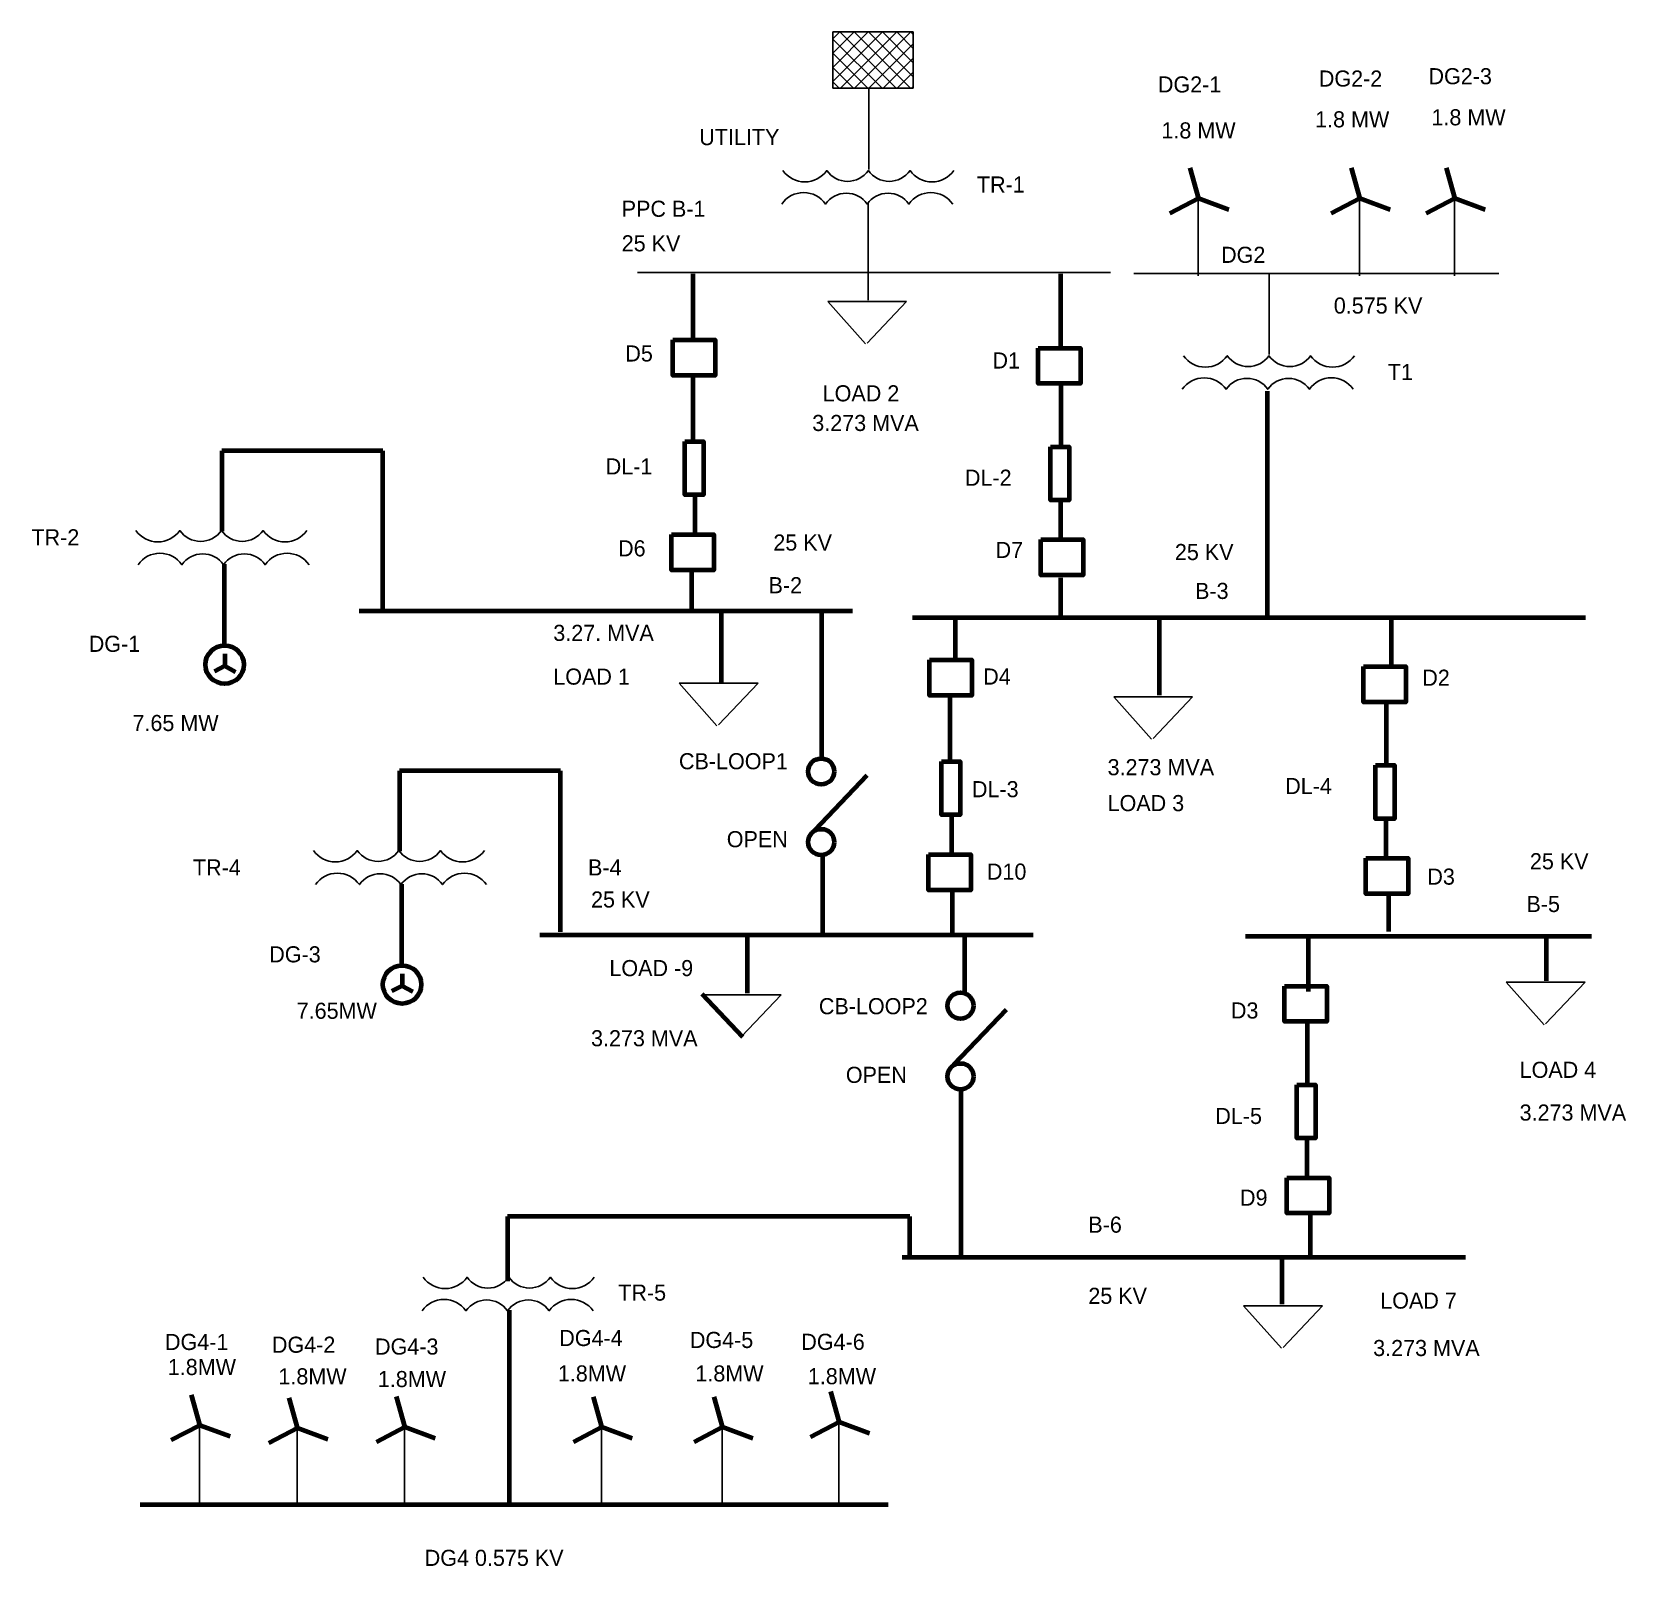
# Model space of a CAD drawing. Header units: inches. Extents: x 19.1 to 38.9, y 17.7 to 36.8.
import ezdxf

# ---------------------------------------------------------------- set-up
doc = ezdxf.new("R2010")
doc.units = ezdxf.units.IN
doc.header["$MEASUREMENT"] = 0

msp = doc.modelspace()

# ---------------------------------------------------------------- hatches: boundary and pattern name
h = msp.add_hatch()
h.set_pattern_fill('ANSI37', color=256, style=0)
h.paths.add_polyline_path([(30.081, 36.069), (30.081, 36.769), (29.081, 36.769), (29.081, 36.069)])

# ---------------------------------------------------------------- linework, layer by layer
for p, q in [((29.081, 36.769), (30.081, 36.769)), ((29.081, 36.069), (29.081, 36.769)), ((30.081, 36.769), (30.081, 36.069)), ((30.081, 36.069), (29.081, 36.069)), ((29.527, 36.062), (29.527, 35.062)), ((33.62, 34.705), (33.62, 33.738)), ((35.624, 34.705), (35.624, 33.738)), ((36.804, 34.705), (36.804, 33.738)), ((29.52, 34.639), (29.52, 33.639)), ((26.656, 33.78), (32.531, 33.78)), ((32.821, 33.767), (37.352, 33.767)), ((35.056, 33.769), (34.056, 33.769)), ((34.503, 33.762), (34.503, 32.762)), ((29.52, 33.639), (29.52, 33.439)), ((29.018, 33.42), (29.998, 33.42)), ((29.018, 33.42), (29.489, 32.894)), ((29.998, 33.42), (29.508, 32.903)), ((27.172, 28.68), (28.152, 28.68)), ((27.172, 28.68), (27.642, 28.153)), ((28.152, 28.68), (27.661, 28.163)), ((32.57, 28.512), (33.55, 28.512)), ((32.57, 28.512), (33.04, 27.986)), ((33.55, 28.512), (33.059, 27.995)), ((37.445, 24.967), (38.425, 24.967)), ((37.445, 24.967), (37.915, 24.44)), ((38.425, 24.967), (37.934, 24.45)), ((27.458, 24.811), (28.438, 24.811)), ((28.438, 24.811), (27.947, 24.294)), ((34.184, 20.947), (35.164, 20.947)), ((34.184, 20.947), (34.655, 20.421)), ((35.164, 20.947), (34.674, 20.43)), ((21.215, 19.47), (21.215, 18.502)), ((22.428, 19.434), (22.428, 18.467)), ((23.763, 19.446), (23.763, 18.479)), ((26.21, 19.446), (26.21, 18.479)), ((27.708, 19.446), (27.708, 18.479)), ((29.156, 19.509), (29.156, 18.496))]:
    msp.add_line(p, q)
at = {"lineweight": 80}
for p, q in [((33.627, 34.695), (33.518, 35.08)), ((35.631, 34.695), (35.522, 35.08)), ((36.811, 34.695), (36.702, 35.08)), ((33.624, 34.699), (33.269, 34.515)), ((33.624, 34.703), (33.999, 34.565)), ((35.628, 34.699), (35.273, 34.515)), ((35.628, 34.703), (36.003, 34.565)), ((36.808, 34.699), (36.453, 34.515)), ((36.808, 34.703), (37.183, 34.565)), ((27.344, 33.764), (27.344, 33.364)), ((31.91, 33.764), (31.91, 32.864)), ((27.344, 33.364), (27.344, 32.964)), ((27.344, 32.482), (27.344, 31.682)), ((31.915, 32.419), (31.915, 31.619)), ((34.476, 32.306), (34.476, 29.502)), ((23.493, 31.567), (21.493, 31.567)), ((21.493, 31.567), (21.493, 30.567)), ((23.493, 29.567), (23.493, 31.567)), ((27.367, 31.015), (27.367, 30.515)), ((31.911, 30.953), (31.911, 30.453)), ((21.52, 30.16), (21.52, 29.152)), ((27.326, 30.084), (27.326, 29.584)), ((31.911, 29.991), (31.911, 29.491)), ((23.197, 29.579), (29.325, 29.579)), ((27.694, 29.568), (27.694, 28.684)), ((28.942, 29.593), (28.942, 27.766)), ((33.135, 29.51), (33.135, 28.531)), ((30.072, 29.496), (38.432, 29.496)), ((30.6, 29.47), (30.6, 28.945)), ((36.018, 29.479), (36.018, 28.896)), ((21.532, 28.897), (21.532, 29.047)), ((21.533, 28.895), (21.399, 28.828)), ((21.531, 28.895), (21.662, 28.824)), ((30.534, 28.508), (30.534, 27.708)), ((35.954, 28.463), (35.954, 27.663)), ((25.697, 27.594), (23.697, 27.594)), ((23.697, 27.594), (23.697, 26.594)), ((25.697, 25.594), (25.697, 27.594)), ((28.856, 26.854), (29.507, 27.537)), ((30.557, 27.042), (30.557, 26.542)), ((35.951, 26.997), (35.951, 26.497)), ((28.955, 26.559), (28.955, 25.559)), ((23.724, 26.187), (23.724, 25.179)), ((30.564, 26.103), (30.564, 25.56)), ((35.982, 26.056), (35.982, 25.598)), ((25.442, 25.558), (31.57, 25.558)), ((28.016, 25.55), (28.016, 24.83)), ((30.717, 25.557), (30.717, 24.85)), ((34.987, 25.549), (34.987, 24.852)), ((37.943, 25.546), (37.943, 24.985)), ((34.206, 25.541), (38.503, 25.541)), ((23.736, 24.923), (23.736, 25.073)), ((23.737, 24.922), (23.603, 24.855)), ((23.734, 24.922), (23.866, 24.851)), ((27.455, 24.824), (27.96, 24.29)), ((30.586, 23.945), (31.237, 24.627)), ((34.974, 24.496), (34.974, 23.696)), ((30.673, 23.638), (30.673, 21.553)), ((34.971, 23.029), (34.971, 22.529)), ((30.039, 22.056), (25.039, 22.056)), ((25.039, 22.056), (25.039, 21.256)), ((30.039, 21.556), (30.039, 22.056)), ((35.01, 22.105), (35.01, 21.537)), ((29.941, 21.554), (36.939, 21.554)), ((34.659, 21.57), (34.659, 20.969)), ((25.062, 20.894), (25.062, 18.484)), ((21.222, 19.459), (21.114, 19.844)), ((22.435, 19.423), (22.327, 19.808)), ((23.77, 19.436), (23.662, 19.821)), ((26.217, 19.435), (26.108, 19.82)), ((27.715, 19.435), (27.607, 19.82)), ((29.163, 19.498), (29.055, 19.883)), ((21.22, 19.463), (20.864, 19.279)), ((21.22, 19.468), (21.595, 19.33)), ((22.432, 19.428), (22.077, 19.243)), ((22.432, 19.432), (22.808, 19.294)), ((23.767, 19.44), (23.412, 19.256)), ((23.767, 19.444), (24.143, 19.306)), ((26.214, 19.44), (25.859, 19.255)), ((26.214, 19.444), (26.589, 19.306)), ((27.712, 19.44), (27.357, 19.255)), ((27.712, 19.444), (28.088, 19.306)), ((29.16, 19.502), (28.805, 19.318)), ((29.16, 19.507), (29.536, 19.369)), ((20.478, 18.481), (29.767, 18.481))]:
    msp.add_line(p, q, dxfattribs=at)
for points in [[(28.461, 35.048, 0.520567), (29.006, 35.048, 0.520567), (29.523, 35.048, 0.520567), (30.04, 35.048, 0.520567), (30.585, 35.048)], [(28.446, 34.632, -0.520567), (28.991, 34.632, -0.520567), (29.508, 34.632, -0.520567), (30.026, 34.632, -0.520567), (30.57, 34.632)], [(33.437, 32.748, 0.520567), (33.981, 32.748, 0.520567), (34.499, 32.748, 0.520567), (35.016, 32.748, 0.520567), (35.561, 32.748)], [(33.422, 32.332, -0.520567), (33.966, 32.332, -0.520567), (34.484, 32.332, -0.520567), (35.001, 32.332, -0.520567), (35.546, 32.332)], [(20.425, 30.577, 0.520567), (20.97, 30.577, 0.520567), (21.487, 30.577, 0.520567), (22.004, 30.577, 0.520567), (22.549, 30.577)], [(20.451, 30.153, -0.520567), (20.996, 30.153, -0.520567), (21.513, 30.153, -0.520567), (22.03, 30.153, -0.520567), (22.575, 30.153)], [(22.629, 26.603, 0.520567), (23.174, 26.603, 0.520567), (23.691, 26.603, 0.520567), (24.208, 26.603, 0.520567), (24.753, 26.603)], [(22.655, 26.18, -0.520567), (23.2, 26.18, -0.520567), (23.717, 26.18, -0.520567), (24.234, 26.18, -0.520567), (24.779, 26.18)], [(23.994, 21.304, 0.520567), (24.538, 21.304, 0.520567), (25.056, 21.304, 0.520567), (25.573, 21.304, 0.520567), (26.118, 21.304)], [(23.979, 20.887, -0.520567), (24.524, 20.887, -0.520567), (25.041, 20.887, -0.520567), (25.558, 20.887, -0.520567), (26.103, 20.887)]]:
    msp.add_lwpolyline(points, format="xyb")
at = {"color": 1, "lineweight": 80}
for points in [[(27.092, 32.944), (27.618, 32.944), (27.618, 32.503), (27.092, 32.503)], [(31.631, 32.843), (32.157, 32.843), (32.157, 32.402), (31.631, 32.402)], [(27.077, 30.526), (27.603, 30.526), (27.603, 30.084), (27.077, 30.084)], [(31.663, 30.464), (32.189, 30.464), (32.189, 30.022), (31.663, 30.022)], [(30.282, 28.971), (30.808, 28.971), (30.808, 28.529), (30.282, 28.529)], [(35.671, 28.887), (36.197, 28.887), (36.197, 28.446), (35.671, 28.446)], [(30.268, 26.552), (30.794, 26.552), (30.794, 26.111), (30.268, 26.111)], [(35.702, 26.508), (36.229, 26.508), (36.229, 26.066), (35.702, 26.066)], [(34.69, 24.92), (35.217, 24.92), (35.217, 24.478), (34.69, 24.478)], [(34.722, 22.54), (35.248, 22.54), (35.248, 22.099), (34.722, 22.099)]]:
    msp.add_lwpolyline(points, close=True, dxfattribs=at)
at = {"lineweight": 80}
for points in [[(27.241, 31.683), (27.475, 31.683), (27.475, 31.02), (27.241, 31.02)], [(31.783, 31.617), (32.017, 31.617), (32.017, 30.954), (31.783, 30.954)], [(30.432, 27.71), (30.665, 27.71), (30.665, 27.046), (30.432, 27.046)], [(35.823, 27.661), (36.057, 27.661), (36.057, 26.997), (35.823, 26.997)], [(34.843, 23.694), (35.077, 23.694), (35.077, 23.03), (34.843, 23.03)]]:
    msp.add_lwpolyline(points, close=True, dxfattribs=at)
for centre, radius in [((21.527, 28.912), 0.238), ((28.937, 27.585), 0.162), ((28.937, 26.708), 0.162), ((23.731, 24.939), 0.238), ((30.667, 24.676), 0.162), ((30.667, 23.798), 0.162)]:
    msp.add_circle(centre, radius, dxfattribs=at)

# ---------------------------------------------------------------- texts
for s, p in [('DG2-2', (35.118, 36.09)), ('DG2-3', (36.48, 36.119)), ('DG2-1', (33.119, 36.017)), ('1.8 MW', (33.163, 35.446)), ('1.8 MW', (35.072, 35.584)), ('1.8 MW', (36.517, 35.609)), ('UTILITY', (27.422, 35.363)), ('TR-1', (30.871, 34.774)), ('PPC B-1', (26.459, 34.473)), ('25 KV', (26.459, 34.044)), ('DG2', (33.904, 33.901)), ('0.575 KV', (35.304, 33.271)), ('D5', (26.504, 32.676)), ('D1', (31.064, 32.589)), ('T1', (35.975, 32.445)), ('LOAD 2', (28.955, 32.181)), ('3.273 MVA', (28.826, 31.813)), ('DL-1', (26.26, 31.273)), ('DL-2', (30.722, 31.133)), ('TR-2', (19.127, 30.393)), ('25 KV', (28.342, 30.328)), ('D6', (26.414, 30.256)), ('D7', (31.103, 30.236)), ('25 KV', (33.33, 30.21)), ('B-2', (28.283, 29.798)), ('B-3', (33.581, 29.727)), ('3.27. MVA', (25.609, 29.206)), ('DG-1', (19.839, 29.07)), ('LOAD 1', (25.609, 28.663)), ('D4', (30.949, 28.664)), ('D2', (36.403, 28.649)), ('7.65 MW', (20.382, 28.087)), ('CB-LOOP1', (27.17, 27.612)), ('3.273 MVA', (32.494, 27.538)), ('DL-3', (30.809, 27.265)), ('DL-4', (34.7, 27.304)), ('LOAD 3', (32.494, 27.092)), ('OPEN', (27.764, 26.644)), ('25 KV', (37.74, 26.37)), ('TR-4', (21.133, 26.293)), ('B-4', (26.041, 26.293)), ('D10', (30.995, 26.241)), ('D3', (36.466, 26.179)), ('25 KV', (26.078, 25.895)), ('B-5', (37.697, 25.839)), ('DG-3', (22.081, 25.214)), ('LOAD -9', (26.306, 25.043)), ('CB-LOOP2', (28.908, 24.57)), ('7.65MW', (22.422, 24.513)), ('D3', (34.026, 24.517)), ('3.273 MVA', (26.078, 24.172)), ('LOAD 4', (37.612, 23.78)), ('OPEN', (29.243, 23.717)), ('DL-5', (33.832, 23.207)), ('3.273 MVA', (37.612, 23.249)), ('D9', (34.139, 22.192)), ('B-6', (32.255, 21.857)), ('TR-5', (26.416, 21.013)), ('25 KV', (32.255, 20.973)), ('LOAD 7', (35.881, 20.914)), ('DG4-1', (20.786, 20.4)), ('DG4-4', (25.683, 20.449)), ('DG4-5', (27.305, 20.425)), ('DG4-6', (28.69, 20.402)), ('DG4-2', (22.114, 20.366)), ('DG4-3', (23.395, 20.343)), ('3.273 MVA', (35.793, 20.325)), ('1.8MW', (20.821, 20.089)), ('1.8MW', (25.666, 20.009)), ('1.8MW', (27.374, 20.009)), ('1.8MW', (22.195, 19.973)), ('1.8MW', (23.43, 19.939)), ('1.8MW', (28.771, 19.975)), ('DG4 0.575 KV', (24.012, 17.719))]:
    msp.add_text(s, height=0.2, dxfattribs=at).set_placement(p)

doc.saveas('drawing.dxf')
